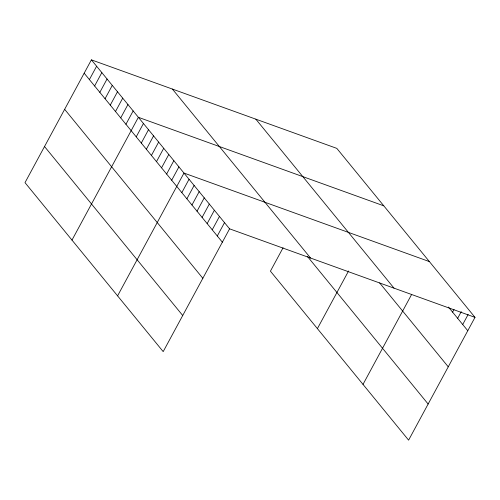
<?xml version="1.0" encoding="UTF-8"?>
<svg xmlns="http://www.w3.org/2000/svg" width="500" height="500" viewBox="0 0 500 500"><rect width="100%" height="100%" fill="white"/><g stroke="black" fill="none" stroke-linecap="round" stroke-linejoin="round"><path stroke-width="0.75" d="M91.394 59.85L25 182.638L163.188 351.625L229.581 228.831L91.394 59.85L336.812 148.375L475 317.362L408.606 440.15L270.419 271.169L283.075 247.756M89.394 79.588L96.613 66.237M94.612 85.969L101.831 72.619M99.838 92.35L107.056 79M105.056 98.737L112.275 85.388M110.275 105.119L117.494 91.769M115.494 111.506L122.713 98.156M120.719 117.888L127.938 104.537M125.938 124.275L133.156 110.919M71.981 240.094L138.375 117.306L383.794 205.831M136.225 136.85L143.444 123.5M141.294 143.05L148.512 129.7M146.356 149.244L153.575 135.894M151.425 155.438L158.644 142.088M156.494 161.637L163.713 148.287M161.556 167.831L168.775 154.481M166.625 174.031L173.844 160.675M171.694 180.225L178.912 166.875M117.587 295.856L183.981 173.069L429.4 261.594M181.825 192.619L189.044 179.269M186.894 198.812L194.112 185.463M191.962 205.006L199.181 191.656M197.025 211.206L204.244 197.856M202.094 217.4L209.312 204.05M207.162 223.594L214.381 210.244M212.231 229.794L219.45 216.444M217.294 235.987L224.513 222.638M317.406 328.619L348.581 270.963M363.006 384.387L411.694 294.344M452.581 312.125L454.025 309.45M457.65 318.319L461.256 311.644M462.713 324.513L468.131 314.5M229.581 228.831L475 317.362M448.438 307.05L467.781 330.712M255.825 119.162L394.012 288.144M379.619 282.894L448.256 366.825M172.381 89.062L310.569 258.05M307.506 256.525L428.137 404.031M84.175 73.2L222.362 242.188M64.644 109.319L202.838 278.3M44.525 146.525L182.719 315.506"/></g></svg>
